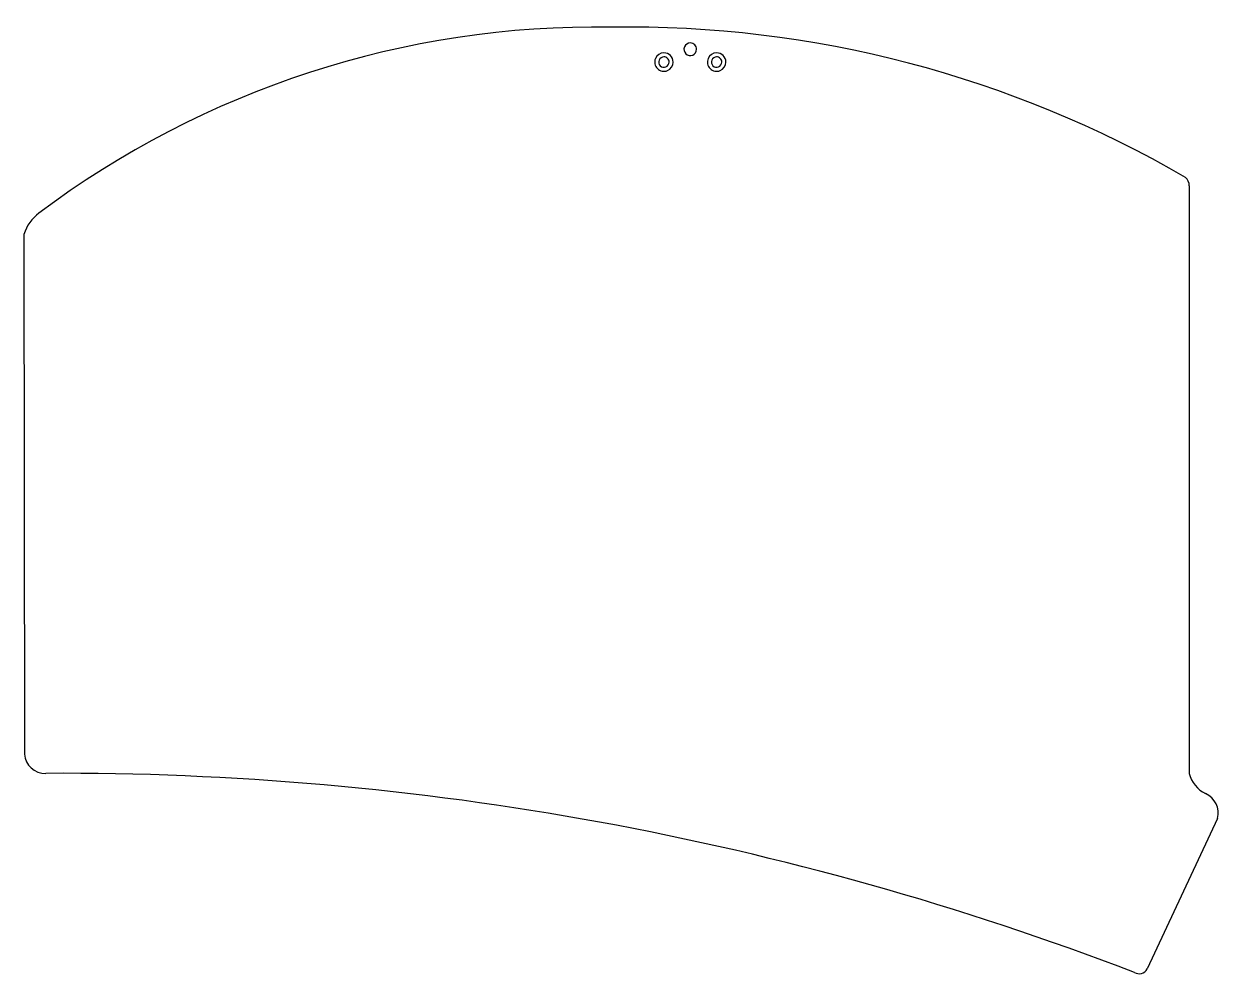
# Model space of a CAD drawing. Extents: x 6 to 120, y -95 to -5.
import ezdxf

# ---------------------------------------------------------------- set-up
doc = ezdxf.new("R2010")
doc.units = 0
doc.layers.get('0').update_dxf_attribs({"linetype": 'CONTINUOUS'})

msp = doc.modelspace()

# ---------------------------------------------------------------- linework, layer by layer
at = {"color": 7}
for points in [[(66.940519, -7.815398)], [(69.440509, -6.880402)], [(71.940499, -7.815398)], [(66.940519, -8.195396)], [(71.940499, -8.195396)]]:
    msp.add_lwpolyline(points, close=True, dxfattribs=at)
for points in [[(116.777326, -20.431621), (116.777325, -76.127631)], [(6.225807, -25.024534), (6.266006, -74.292662)], [(119.46833, -80.399775), (112.77796, -94.672794)]]:
    msp.add_lwpolyline(points, dxfattribs=at)
for points in [[(61.91554, -5.385417), (42.373195, -5.076159), (23.283258, -11.276875), (7.652743, -23.010837)], [(116.415327, -19.627851), (99.881957, -10.012548), (81.039298, -5.088393), (61.91554, -5.385414)], [(66.940519, -7.815398), (66.586616, -7.815398), (66.26756, -8.028584), (66.132127, -8.355547)], [(67.559235, -8.071678), (67.395141, -7.907584), (67.172582, -7.815398), (66.940519, -7.815398)], [(68.886184, -7.25079), (68.793316, -7.474993), (68.844649, -7.733063), (69.016247, -7.904661)], [(69.440509, -6.880402), (69.197833, -6.880402), (68.979052, -7.026586), (68.886184, -7.25079)], [(69.016247, -7.904661), (69.187845, -8.076259), (69.445914, -8.127592), (69.670118, -8.034724)], [(69.864771, -7.056137), (69.75225, -6.943616), (69.599638, -6.880402), (69.440509, -6.880402)], [(69.670118, -8.034724), (69.894321, -7.941856), (70.040506, -7.723075), (70.040506, -7.480399)], [(70.040506, -7.480399), (70.040506, -7.32127), (69.977292, -7.168658), (69.864771, -7.056137)], [(71.940499, -7.815398), (71.586596, -7.815398), (71.267541, -8.028584), (71.132108, -8.355547)], [(72.559215, -8.071678), (72.395122, -7.907584), (72.172563, -7.815398), (71.940499, -7.815398)], [(66.132127, -8.355547), (65.996694, -8.682511), (66.071555, -9.058863), (66.321803, -9.30911)], [(66.4832, -8.500967), (66.406584, -8.685935), (66.448934, -8.898842), (66.590502, -9.040411)], [(66.940519, -8.195396), (66.740311, -8.195396), (66.559816, -8.315999), (66.4832, -8.500967)], [(66.590502, -9.040411), (66.732071, -9.181979), (66.944978, -9.224329), (67.129946, -9.147713)], [(67.290535, -8.340378), (67.197705, -8.247548), (67.0718, -8.195396), (66.940519, -8.195396)], [(67.129946, -9.147713), (67.314914, -9.071096), (67.435517, -8.890602), (67.435517, -8.690394)], [(67.275365, -9.498786), (67.602329, -9.363353), (67.815515, -9.044297), (67.815515, -8.690394)], [(67.435517, -8.690394), (67.435517, -8.559113), (67.383365, -8.433208), (67.290535, -8.340378)], [(67.815515, -8.690394), (67.815515, -8.458331), (67.723328, -8.235772), (67.559235, -8.071678)], [(71.132108, -8.355547), (70.996675, -8.682511), (71.071536, -9.058863), (71.321783, -9.30911)], [(71.483181, -8.500967), (71.406564, -8.685935), (71.448914, -8.898842), (71.590483, -9.040411)], [(71.940499, -8.195396), (71.740291, -8.195396), (71.559797, -8.315999), (71.483181, -8.500967)], [(71.590483, -9.040411), (71.732051, -9.181979), (71.944959, -9.224329), (72.129927, -9.147713)], [(72.290516, -8.340378), (72.197686, -8.247548), (72.071781, -8.195396), (71.940499, -8.195396)], [(72.129927, -9.147713), (72.314895, -9.071096), (72.435497, -8.890602), (72.435497, -8.690394)], [(72.275346, -9.498786), (72.60231, -9.363353), (72.815496, -9.044297), (72.815496, -8.690394)], [(72.435497, -8.690394), (72.435497, -8.559113), (72.383346, -8.433208), (72.290516, -8.340378)], [(72.815496, -8.690394), (72.815496, -8.458331), (72.723309, -8.235772), (72.559215, -8.071678)], [(66.321803, -9.30911), (66.57205, -9.559357), (66.948401, -9.634218), (67.275365, -9.498786)], [(71.321783, -9.30911), (71.57203, -9.559357), (71.948382, -9.634218), (72.275346, -9.498786)], [(116.777319, -20.431621), (116.781118, -20.123419), (116.64864, -19.829265), (116.415327, -19.627851)], [(7.652736, -23.010828), (6.979802, -23.51787), (6.481147, -24.22158), (6.225807, -25.024534)], [(6.265975, -74.292664), (6.344354, -75.351438), (7.242557, -76.160745), (8.303746, -76.128754)], [(111.571137, -95.007001), (78.621508, -82.349488), (43.600457, -75.947312), (8.303746, -76.128754)], [(116.77733, -76.12763), (116.976884, -76.966958), (117.542496, -77.672468), (118.318334, -78.049786)], [(119.46831, -80.39977), (119.699514, -79.441874), (119.216575, -78.454983), (118.318334, -78.049785)], [(111.571166, -95.006952), (111.774921, -95.125282), (112.017757, -95.156538), (112.244836, -95.093661)], [(112.244836, -95.093661), (112.471915, -95.030783), (112.664088, -94.879075), (112.77796, -94.672794)]]:
    msp.add_open_spline(points, degree=3, dxfattribs=at)

doc.saveas('drawing.dxf')
